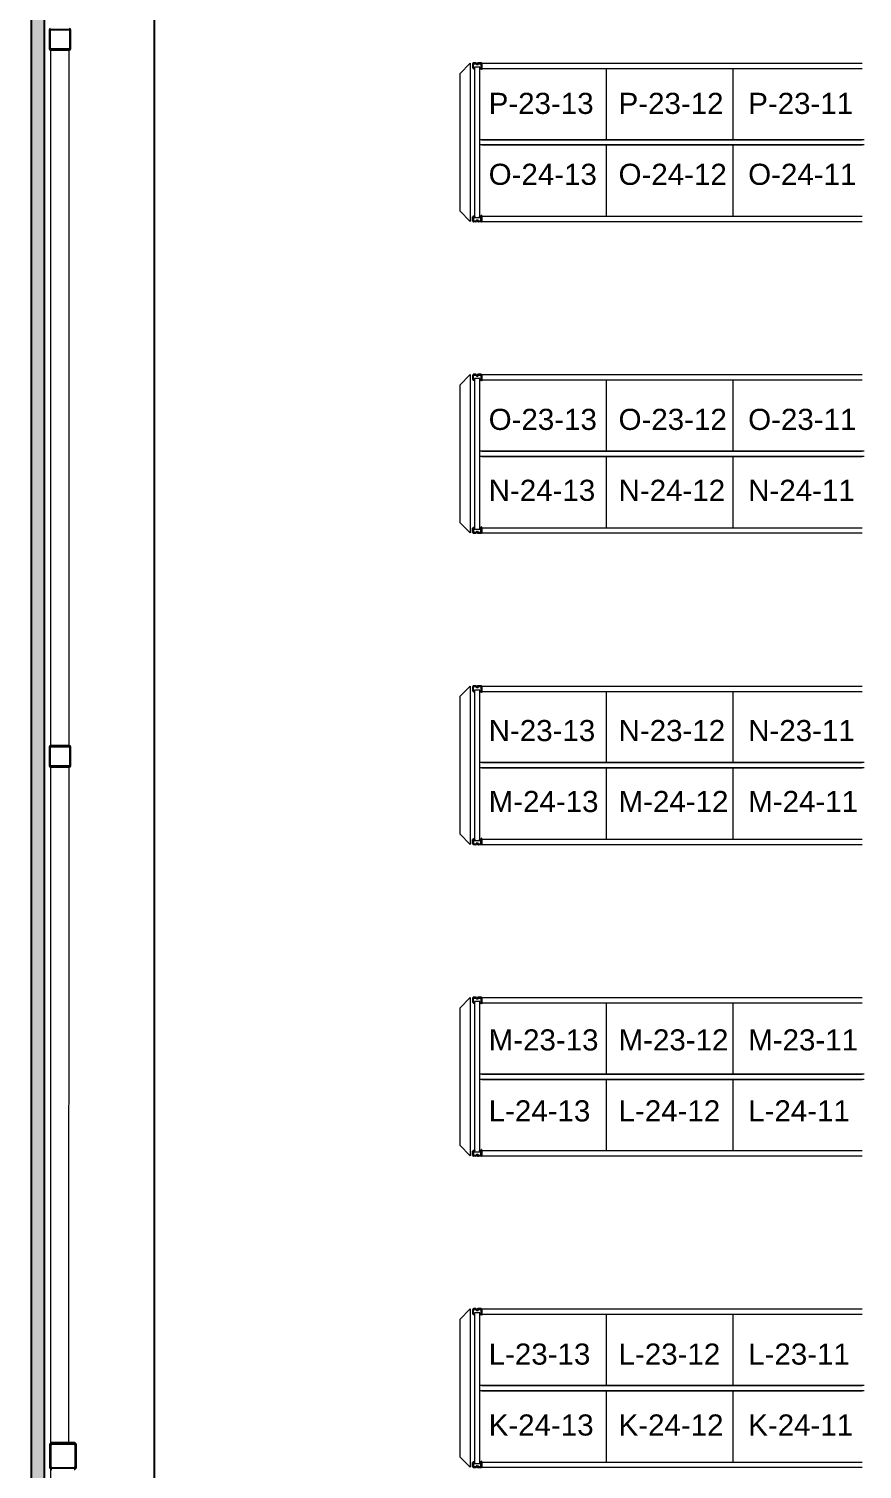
# Model space of a CAD drawing. Header units: inches. Extents: x 2743 to 10591, y -1604 to 5792.
# Drawn here: x 2807 to 3122, y 4575 to 5121 of the extents above; entities that cross this region are included whole.
import ezdxf

# ---------------------------------------------------------------- set-up
doc = ezdxf.new("R2010")
doc.units = ezdxf.units.IN
doc.header["$LTSCALE"] = 0.1875
doc.header["$MEASUREMENT"] = 0
doc.header["$PDMODE"] = 3
doc.header["$PDSIZE"] = 1.5
for name, color, linetype, lineweight in [('22 Dimension', 7, 'Continuous', 5), ('32 Echelle', 160, 'Continuous', 15), ('33 Poutre', 30, 'Continuous', 15), ('37 Protection', 1, 'Continuous', 15)]:
    doc.layers.add(name, color=color, linetype=linetype, lineweight=lineweight)
for name, color, linetype in [('A-N-MUR-EXT', 5, 'Continuous'), ('A-N-MUR-INT', 3, 'Continuous'), ('fill253', 253, 'Continuous'), ('S-N-ACIER', 4, 'Continuous')]:
    doc.layers.add(name, color=color, linetype=linetype)
doc.styles.add('arial', font='')
doc.styles.add('NOTE_GROS', font='', dxfattribs={"height": 20})
doc.styles.get('arial').set_extended_font_data('Arial')
doc.styles.get('NOTE_GROS').set_extended_font_data('SansSerif')
doc.dimstyles.new('Inch-Fraction-GROS', dxfattribs={"dimtxt": 20, "dimasz": 10, "dimexe": 4, "dimexo": 5, "dimgap": 1, "dimtad": 0, "dimtih": 1, "dimtoh": 1, "dimdec": 4, "dimzin": 0, "dimdsep": 46, "dimlunit": 5, "dimtxsty": 'NOTE_GROS', "dimblk": 'OBLIQUE', "dimcen": 0, "dimdle": 6, "dimadec": 1, "dimazin": 2, "dimtfac": 0.5, "dimtdec": 4, "dimtofl": 0, "dimtmove": 0, "dimatfit": 3, "dimfxl": 1, "dimtfillclr": 1, "dimfrac": 1, "dimtolj": 1, "dimtzin": 0, "dimarcsym": 0})

# ---------------------------------------------------------------- blocks, each defined once
blk = doc.blocks.new('_Oblique')
at = {"color": 0, "linetype": 'ByBlock', "lineweight": -2}
blk.add_line((-0.5, -0.5), (0.5, 0.5), dxfattribs=at)
blk = doc.blocks.new('*D120')
at = {"layer": '22 Dimension', "color": 0, "lineweight": -2, "transparency": 16777216}
for p, q in [((2854.05, 5350), (2854.05, 4410.99)), ((2968.83, 5344), (2850.05, 5344)), ((2854.05, 3449.98), (2854.05, 4388.99)), ((2968.83, 3455.98), (2850.05, 3455.98))]:
    blk.add_line(p, q, dxfattribs=at)
at = {"layer": 'Defpoints', "color": 0, "transparency": 16777216}
for p in [(2854.05, 5344), (2973.83, 5344), (2973.83, 3455.98)]:
    blk.add_point(p, dxfattribs=at)
at = {"layer": '22 Dimension', "color": 0, "lineweight": -2, "transparency": 16777216, "xscale": 10, "yscale": 10, "zscale": 10}
for p, rotation in [((2854.05, 5344), 90), ((2854.05, 3455.98), 270)]:
    blk.add_blockref('_Oblique', p, dxfattribs=dict(at, rotation=rotation))
at = {"layer": '22 Dimension', "color": 0, "transparency": 16777216, "insert": (2854.05, 4399.99), "char_height": 20, "attachment_point": 5, "style": 'NOTE_GROS'}
blk.add_mtext('\\A1;1888', dxfattribs=at)

msp = doc.modelspace()

# ---------------------------------------------------------------- hatches: boundary and pattern name
at = {"layer": '32 Echelle'}
for points in [[(2975.45882, 5105.81503), (2975.45882, 5106.00253), (2975.27132, 5106.00253)], [(2977.45882, 5105.81503), (2977.45882, 5106.00253), (2977.64632, 5106.00253)], [(2975.45882, 5050.19003), (2975.45882, 5050.00253), (2975.27132, 5050.00253)], [(2977.45882, 5050.19003), (2977.45882, 5050.00253), (2977.64632, 5050.00253)], [(2975.45882, 4987.81503), (2975.45882, 4988.00253), (2975.27132, 4988.00253)], [(2977.45882, 4987.81503), (2977.45882, 4988.00253), (2977.64632, 4988.00253)], [(2975.45882, 4932.19003), (2975.45882, 4932.00253), (2975.27132, 4932.00253)], [(2977.45882, 4932.19003), (2977.45882, 4932.00253), (2977.64632, 4932.00253)], [(2975.45882, 4869.81503), (2975.45882, 4870.00253), (2975.27132, 4870.00253)], [(2977.45882, 4869.81503), (2977.45882, 4870.00253), (2977.64632, 4870.00253)], [(2975.45882, 4814.19003), (2975.45882, 4814.00253), (2975.27132, 4814.00253)], [(2977.45882, 4814.19003), (2977.45882, 4814.00253), (2977.64632, 4814.00253)], [(2975.45882, 4751.81503), (2975.45882, 4752.00253), (2975.27132, 4752.00253)], [(2977.45882, 4751.81503), (2977.45882, 4752.00253), (2977.64632, 4752.00253)], [(2975.45882, 4696.19003), (2975.45882, 4696.00253), (2975.27132, 4696.00253)], [(2977.45882, 4696.19003), (2977.45882, 4696.00253), (2977.64632, 4696.00253)], [(2975.45882, 4633.81503), (2975.45882, 4634.00253), (2975.27132, 4634.00253)], [(2977.45882, 4633.81503), (2977.45882, 4634.00253), (2977.64632, 4634.00253)], [(2975.45882, 4578.19003), (2975.45882, 4578.00253), (2975.27132, 4578.00253)], [(2977.45882, 4578.19003), (2977.45882, 4578.00253), (2977.64632, 4578.00253)]]:
    msp.add_hatch(color=256, dxfattribs=at).paths.add_polyline_path(points)
at = {"layer": 'fill253'}
h = msp.add_hatch(color=7, dxfattribs=at)
h.dxf.hatch_style = 1
h.paths.add_polyline_path([(5517.44902, 4634.2983), (5512.52777, 4634.2983), (5512.54172, 4296.66232), (5517.46297, 4296.66232)])
h.paths.add_polyline_path([(5517.44903, 4881.11089), (5512.52778, 4881.11089), (5512.52778, 4775.21102), (5517.44903, 4775.21102)])
h.paths.add_polyline_path([(5517.44903, 5127.92329), (5512.52778, 5127.92329), (5512.52777, 5022.02362), (5517.44902, 5022.02362)])
h.paths.add_polyline_path([(4628.42938, 2943.29277), (4625.95018, 2938.37099), (5517.46297, 2938.37152), (5517.46297, 3130.36129), (5512.54172, 3130.36129), (5512.54172, 2943.29277)])
h.paths.add_polyline_path([(4200.50372, 2845.33593), (4208.49739, 2846.64062), (4193.49822, 2938.36282), (4192.72048, 2943.12545), (4184.51381, 2943.12545), (4185.25735, 2938.4929)])
h.paths.add_polyline_path([(4618.93272, 2938.2042), (4619.31197, 2936.00974), (4626.09389, 2937.11042), (4625.95018, 2938.37099), (4628.42938, 2943.29277), (4618.12265, 2943.29277)])
h.paths.add_polyline_path([(5517.46297, 5355.98239), (5512.54172, 5355.98239), (5512.52778, 5268.83602), (5517.44903, 5268.83602)])
h.paths.add_polyline_path([(2812.35741, 3123.02867), (2806.55239, 3125.08232), (2806.55239, 3123.83686), (2807.41263, 3123.50795), (2807.41906, 2938.2042), (3075.9398, 2938.37153), (3075.93335, 2943.29278), (2812.34031, 2943.12545)])
h.paths.add_polyline_path([(2807.41906, 3827.66882), (2812.34031, 3826.6441), (2812.34031, 4320.4792), (2807.41906, 4320.4792)])
h.paths.add_polyline_path([(5512.54172, 3862.52649), (5517.46297, 3862.52649), (5517.46297, 4254.42566), (5512.54172, 4254.42566)])
h.paths.add_polyline_path([(5512.5356, 3801.08425), (5517.45685, 3801.08425), (5517.46297, 3862.52649), (5512.54172, 3862.52649)])
h.paths.add_polyline_path([(5512.54172, 3656.9925), (5517.46297, 3656.9925), (5517.45685, 3765.06188), (5512.5356, 3765.06188)])
h.paths.add_polyline_path([(5512.53298, 3584.94295), (5517.45423, 3584.94295), (5517.46296, 3620.96895), (5512.54171, 3620.96895)])
h.paths.add_polyline_path([(5512.5391, 3512.89586), (5517.46035, 3512.89586), (5517.46066, 3548.92185), (5512.53941, 3548.92185)])
h.paths.add_polyline_path([(5512.5391, 3440.8512), (5517.46035, 3440.8512), (5517.46035, 3476.87475), (5512.5391, 3476.87475)])
h.paths.add_polyline_path([(4035.91549, 5642.91315), (4035.91549, 5647.83442), (2807.41263, 5647.83442), (2807.41906, 4361.46337), (2812.34031, 4361.46337), (2812.33388, 5642.91317)])
h.paths.add_polyline_path([(3118.18201, 2943.29277), (3118.18223, 2938.37152), (4185.31745, 2938.2042), (4184.51381, 2943.12545)])
h.paths.add_polyline_path([(4279.25656, 5642.88457), (4279.25657, 5647.80617), (4078.1514, 5647.83389), (4078.1514, 5642.91262)])
h.paths.add_polyline_path([(4872.5115, 5647.66709), (4872.5115, 5642.74584), (5512.54172, 5642.74584), (5512.54177, 5510.71941), (5517.46302, 5510.71941), (5517.46297, 5647.66709)])
h.paths.add_polyline_path([(5517.45593, 3260.73346), (5512.53008, 3260.73345), (5512.54172, 3172.43063), (5517.46297, 3172.43063)])
h.paths.add_polyline_path([(5512.53008, 3296.75701), (5517.45593, 3296.75699), (5517.45423, 3404.82765), (5512.53298, 3404.82765)])

# ---------------------------------------------------------------- linework, layer by layer
at = {"layer": '22 Dimension'}
for p, q in [((2814.78387, 5113.01829), (2814.78387, 4849.36527)), ((2821.72234, 5113.01829), (2821.67356, 4849.36527)), ((3025.45882, 5079.00253), (3025.45882, 5106.00253)), ((3073.45882, 5079.00253), (3073.45882, 5106.00253)), ((3123.08382, 5079.00253), (2977.45882, 5079.00253)), ((3123.08382, 5077.00253), (2977.45882, 5077.00253)), ((3025.45882, 5050.00253), (3025.45882, 5077.00253)), ((3073.45882, 5050.00253), (3073.45882, 5077.00253)), ((3025.45882, 4961.00253), (3025.45882, 4988.00253)), ((3073.45882, 4961.00253), (3073.45882, 4988.00253)), ((3123.08382, 4961.00253), (2977.45882, 4961.00253)), ((3123.08382, 4959.00253), (2977.45882, 4959.00253)), ((3025.45882, 4932.00253), (3025.45882, 4959.00253)), ((3073.45882, 4932.00253), (3073.45882, 4959.00253)), ((3025.45882, 4843.00253), (3025.45882, 4870.00253)), ((3073.45882, 4843.00253), (3073.45882, 4870.00253)), ((2814.78387, 4841.36529), (2814.78387, 4585.12732)), ((2821.67208, 4841.36529), (2821.62469, 4585.29737)), ((3123.08382, 4843.00253), (2977.45882, 4843.00253)), ((3123.08382, 4841.00253), (2977.45882, 4841.00253)), ((3025.45882, 4814.00253), (3025.45882, 4841.00253)), ((3073.45882, 4814.00253), (3073.45882, 4841.00253)), ((3025.45882, 4725.00253), (3025.45882, 4752.00253)), ((3073.45882, 4725.00253), (3073.45882, 4752.00253)), ((3123.08382, 4725.00253), (2977.45882, 4725.00253)), ((3123.08382, 4723.00253), (2977.45882, 4723.00253)), ((3025.45882, 4696.00253), (3025.45882, 4723.00253)), ((3073.45882, 4696.00253), (3073.45882, 4723.00253)), ((3025.45882, 4607.00253), (3025.45882, 4634.00253)), ((3073.45882, 4607.00253), (3073.45882, 4634.00253)), ((3123.08382, 4607.00253), (2977.45882, 4607.00253)), ((3123.08382, 4605.00253), (2977.45882, 4605.00253)), ((3025.45882, 4578.00253), (3025.45882, 4605.00253)), ((3073.45882, 4578.00253), (3073.45882, 4605.00253)), ((2814.78387, 4575.46744), (2814.78387, 4367.99946))]:
    msp.add_line(p, q, dxfattribs=at)
at = {"layer": '32 Echelle', "linetype": 'Continuous', "lineweight": 25}
for p, q in [((2975.94645, 5108.00253), (2975.01761, 5108.00253)), ((2977.90002, 5108.00253), (2976.97119, 5108.00253)), ((2974.83386, 5107.81878), (2974.83386, 5106.18628)), ((2974.92386, 5106.18628), (2974.92386, 5107.81878)), ((2975.01761, 5107.91253), (2975.94645, 5107.91253)), ((2975.43386, 5106.09253), (2975.01761, 5106.09253)), ((2975.01761, 5106.00253), (2975.43386, 5106.00253)), ((2975.43386, 5106.00253), (2975.43386, 5106.09253)), ((2976.0361, 5107.84619), (2976.08001, 5107.70256)), ((2976.16608, 5107.72887), (2976.12217, 5107.8725)), ((2976.6619, 5107.66253), (2976.25573, 5107.66253)), ((2976.25573, 5107.57253), (2976.6619, 5107.57253)), ((2976.79547, 5107.8725), (2976.75155, 5107.72887)), ((2976.83762, 5107.70256), (2976.88153, 5107.84619)), ((2976.97119, 5107.91253), (2977.90002, 5107.91253)), ((2977.90002, 5106.09253), (2977.48377, 5106.09253)), ((2977.48377, 5106.09253), (2977.48377, 5106.00253)), ((2977.48377, 5106.00253), (2977.90002, 5106.00253)), ((2977.99377, 5107.81878), (2977.99377, 5106.18628)), ((2978.08377, 5106.18628), (2978.08377, 5107.81878)), ((2974.83386, 5048.18628), (2974.83386, 5049.81878)), ((2974.92386, 5049.81878), (2974.92386, 5048.18628)), ((2975.01761, 5050.00253), (2975.43386, 5050.00253)), ((2975.43386, 5049.91253), (2975.01761, 5049.91253)), ((2975.01761, 5048.09253), (2975.94645, 5048.09253)), ((2975.94645, 5048.00253), (2975.01761, 5048.00253)), ((2975.43386, 5050.00253), (2975.43386, 5049.91253)), ((2976.0361, 5048.15887), (2976.08001, 5048.3025)), ((2976.16608, 5048.27619), (2976.12217, 5048.13256)), ((2976.25573, 5048.43253), (2976.6619, 5048.43253)), ((2976.6619, 5048.34253), (2976.25573, 5048.34253)), ((2976.79547, 5048.13256), (2976.75155, 5048.27619)), ((2976.83762, 5048.3025), (2976.88153, 5048.15887)), ((2976.97119, 5048.09253), (2977.90002, 5048.09253)), ((2977.90002, 5048.00253), (2976.97119, 5048.00253)), ((2977.48377, 5050.00253), (2977.90002, 5050.00253)), ((2977.48377, 5049.91253), (2977.48377, 5050.00253)), ((2977.90002, 5049.91253), (2977.48377, 5049.91253)), ((2977.99377, 5048.18628), (2977.99377, 5049.81878)), ((2978.08377, 5049.81878), (2978.08377, 5048.18628)), ((2974.83386, 4989.81878), (2974.83386, 4988.18628)), ((2974.92386, 4988.18628), (2974.92386, 4989.81878)), ((2975.94645, 4990.00253), (2975.01761, 4990.00253)), ((2975.01761, 4989.91253), (2975.94645, 4989.91253)), ((2975.43386, 4988.09253), (2975.01761, 4988.09253)), ((2975.01761, 4988.00253), (2975.43386, 4988.00253)), ((2975.43386, 4988.00253), (2975.43386, 4988.09253)), ((2976.0361, 4989.84619), (2976.08001, 4989.70256)), ((2976.16608, 4989.72887), (2976.12217, 4989.8725)), ((2976.6619, 4989.66253), (2976.25573, 4989.66253)), ((2976.25573, 4989.57253), (2976.6619, 4989.57253)), ((2976.79547, 4989.8725), (2976.75155, 4989.72887)), ((2976.83762, 4989.70256), (2976.88153, 4989.84619)), ((2977.90002, 4990.00253), (2976.97119, 4990.00253)), ((2976.97119, 4989.91253), (2977.90002, 4989.91253)), ((2977.90002, 4988.09253), (2977.48377, 4988.09253)), ((2977.48377, 4988.09253), (2977.48377, 4988.00253)), ((2977.48377, 4988.00253), (2977.90002, 4988.00253)), ((2977.99377, 4989.81878), (2977.99377, 4988.18628)), ((2978.08377, 4988.18628), (2978.08377, 4989.81878)), ((2974.83386, 4930.18628), (2974.83386, 4931.81878)), ((2974.92386, 4931.81878), (2974.92386, 4930.18628)), ((2975.01761, 4932.00253), (2975.43386, 4932.00253)), ((2975.43386, 4931.91253), (2975.01761, 4931.91253)), ((2975.01761, 4930.09253), (2975.94645, 4930.09253)), ((2975.94645, 4930.00253), (2975.01761, 4930.00253)), ((2975.43386, 4932.00253), (2975.43386, 4931.91253)), ((2976.0361, 4930.15887), (2976.08001, 4930.3025)), ((2976.16608, 4930.27619), (2976.12217, 4930.13256)), ((2976.25573, 4930.43253), (2976.6619, 4930.43253)), ((2976.6619, 4930.34253), (2976.25573, 4930.34253)), ((2976.79547, 4930.13256), (2976.75155, 4930.27619)), ((2976.83762, 4930.3025), (2976.88153, 4930.15887)), ((2976.97119, 4930.09253), (2977.90002, 4930.09253)), ((2977.90002, 4930.00253), (2976.97119, 4930.00253)), ((2977.48377, 4932.00253), (2977.90002, 4932.00253)), ((2977.48377, 4931.91253), (2977.48377, 4932.00253)), ((2977.90002, 4931.91253), (2977.48377, 4931.91253)), ((2977.99377, 4930.18628), (2977.99377, 4931.81878)), ((2978.08377, 4931.81878), (2978.08377, 4930.18628)), ((2974.83386, 4871.81878), (2974.83386, 4870.18628)), ((2974.92386, 4870.18628), (2974.92386, 4871.81878)), ((2975.94645, 4872.00253), (2975.01761, 4872.00253)), ((2975.01761, 4871.91253), (2975.94645, 4871.91253)), ((2975.43386, 4870.09253), (2975.01761, 4870.09253)), ((2975.01761, 4870.00253), (2975.43386, 4870.00253)), ((2975.43386, 4870.00253), (2975.43386, 4870.09253)), ((2976.0361, 4871.84619), (2976.08001, 4871.70256)), ((2976.16608, 4871.72887), (2976.12217, 4871.8725)), ((2976.6619, 4871.66253), (2976.25573, 4871.66253)), ((2976.25573, 4871.57253), (2976.6619, 4871.57253)), ((2976.79547, 4871.8725), (2976.75155, 4871.72887)), ((2976.83762, 4871.70256), (2976.88153, 4871.84619)), ((2977.90002, 4872.00253), (2976.97119, 4872.00253)), ((2976.97119, 4871.91253), (2977.90002, 4871.91253)), ((2977.90002, 4870.09253), (2977.48377, 4870.09253)), ((2977.48377, 4870.09253), (2977.48377, 4870.00253)), ((2977.48377, 4870.00253), (2977.90002, 4870.00253)), ((2977.99377, 4871.81878), (2977.99377, 4870.18628)), ((2978.08377, 4870.18628), (2978.08377, 4871.81878)), ((2974.83386, 4812.18628), (2974.83386, 4813.81878)), ((2974.92386, 4813.81878), (2974.92386, 4812.18628)), ((2975.01761, 4814.00253), (2975.43386, 4814.00253)), ((2975.43386, 4813.91253), (2975.01761, 4813.91253)), ((2975.43386, 4814.00253), (2975.43386, 4813.91253)), ((2977.48377, 4814.00253), (2977.90002, 4814.00253)), ((2977.48377, 4813.91253), (2977.48377, 4814.00253)), ((2977.90002, 4813.91253), (2977.48377, 4813.91253)), ((2977.99377, 4812.18628), (2977.99377, 4813.81878)), ((2978.08377, 4813.81878), (2978.08377, 4812.18628)), ((2975.01761, 4812.09253), (2975.94645, 4812.09253)), ((2975.94645, 4812.00253), (2975.01761, 4812.00253)), ((2976.0361, 4812.15887), (2976.08001, 4812.3025)), ((2976.16608, 4812.27619), (2976.12217, 4812.13256)), ((2976.25573, 4812.43253), (2976.6619, 4812.43253)), ((2976.6619, 4812.34253), (2976.25573, 4812.34253)), ((2976.79547, 4812.13256), (2976.75155, 4812.27619)), ((2976.83762, 4812.3025), (2976.88153, 4812.15887)), ((2976.97119, 4812.09253), (2977.90002, 4812.09253)), ((2977.90002, 4812.00253), (2976.97119, 4812.00253)), ((2974.83386, 4753.81878), (2974.83386, 4752.18628)), ((2974.92386, 4752.18628), (2974.92386, 4753.81878)), ((2975.94645, 4754.00253), (2975.01761, 4754.00253)), ((2975.01761, 4753.91253), (2975.94645, 4753.91253)), ((2976.0361, 4753.84619), (2976.08001, 4753.70256)), ((2976.16608, 4753.72887), (2976.12217, 4753.8725)), ((2976.6619, 4753.66253), (2976.25573, 4753.66253)), ((2976.25573, 4753.57253), (2976.6619, 4753.57253)), ((2976.79547, 4753.8725), (2976.75155, 4753.72887)), ((2976.83762, 4753.70256), (2976.88153, 4753.84619)), ((2977.90002, 4754.00253), (2976.97119, 4754.00253)), ((2976.97119, 4753.91253), (2977.90002, 4753.91253)), ((2977.99377, 4753.81878), (2977.99377, 4752.18628)), ((2978.08377, 4752.18628), (2978.08377, 4753.81878)), ((2975.43386, 4752.09253), (2975.01761, 4752.09253)), ((2975.01761, 4752.00253), (2975.43386, 4752.00253)), ((2975.43386, 4752.00253), (2975.43386, 4752.09253)), ((2977.90002, 4752.09253), (2977.48377, 4752.09253)), ((2977.48377, 4752.09253), (2977.48377, 4752.00253)), ((2977.48377, 4752.00253), (2977.90002, 4752.00253)), ((2974.83386, 4694.18628), (2974.83386, 4695.81878)), ((2974.92386, 4695.81878), (2974.92386, 4694.18628)), ((2975.01761, 4696.00253), (2975.43386, 4696.00253)), ((2975.43386, 4695.91253), (2975.01761, 4695.91253)), ((2975.01761, 4694.09253), (2975.94645, 4694.09253)), ((2975.94645, 4694.00253), (2975.01761, 4694.00253)), ((2975.43386, 4696.00253), (2975.43386, 4695.91253)), ((2976.0361, 4694.15887), (2976.08001, 4694.3025)), ((2976.16608, 4694.27619), (2976.12217, 4694.13256)), ((2976.25573, 4694.43253), (2976.6619, 4694.43253)), ((2976.6619, 4694.34253), (2976.25573, 4694.34253)), ((2976.79547, 4694.13256), (2976.75155, 4694.27619)), ((2976.83762, 4694.3025), (2976.88153, 4694.15887)), ((2976.97119, 4694.09253), (2977.90002, 4694.09253)), ((2977.90002, 4694.00253), (2976.97119, 4694.00253)), ((2977.48377, 4696.00253), (2977.90002, 4696.00253)), ((2977.48377, 4695.91253), (2977.48377, 4696.00253)), ((2977.90002, 4695.91253), (2977.48377, 4695.91253)), ((2977.99377, 4694.18628), (2977.99377, 4695.81878)), ((2978.08377, 4695.81878), (2978.08377, 4694.18628)), ((2974.83386, 4635.81878), (2974.83386, 4634.18628)), ((2974.92386, 4634.18628), (2974.92386, 4635.81878)), ((2975.94645, 4636.00253), (2975.01761, 4636.00253)), ((2975.01761, 4635.91253), (2975.94645, 4635.91253)), ((2975.43386, 4634.09253), (2975.01761, 4634.09253)), ((2975.01761, 4634.00253), (2975.43386, 4634.00253)), ((2975.43386, 4634.00253), (2975.43386, 4634.09253)), ((2976.0361, 4635.84619), (2976.08001, 4635.70256)), ((2976.16608, 4635.72887), (2976.12217, 4635.8725)), ((2976.6619, 4635.66253), (2976.25573, 4635.66253)), ((2976.25573, 4635.57253), (2976.6619, 4635.57253)), ((2976.79547, 4635.8725), (2976.75155, 4635.72887)), ((2976.83762, 4635.70256), (2976.88153, 4635.84619)), ((2977.90002, 4636.00253), (2976.97119, 4636.00253)), ((2976.97119, 4635.91253), (2977.90002, 4635.91253)), ((2977.90002, 4634.09253), (2977.48377, 4634.09253)), ((2977.48377, 4634.09253), (2977.48377, 4634.00253)), ((2977.48377, 4634.00253), (2977.90002, 4634.00253)), ((2977.99377, 4635.81878), (2977.99377, 4634.18628)), ((2978.08377, 4634.18628), (2978.08377, 4635.81878)), ((2974.83386, 4576.18628), (2974.83386, 4577.81878)), ((2974.92386, 4577.81878), (2974.92386, 4576.18628)), ((2975.01761, 4578.00253), (2975.43386, 4578.00253)), ((2975.43386, 4577.91253), (2975.01761, 4577.91253)), ((2975.01761, 4576.09253), (2975.94645, 4576.09253)), ((2975.94645, 4576.00253), (2975.01761, 4576.00253)), ((2975.43386, 4578.00253), (2975.43386, 4577.91253)), ((2976.0361, 4576.15887), (2976.08001, 4576.3025)), ((2976.16608, 4576.27619), (2976.12217, 4576.13256)), ((2976.25573, 4576.43253), (2976.6619, 4576.43253)), ((2976.6619, 4576.34253), (2976.25573, 4576.34253)), ((2976.79547, 4576.13256), (2976.75155, 4576.27619)), ((2976.83762, 4576.3025), (2976.88153, 4576.15887)), ((2976.97119, 4576.09253), (2977.90002, 4576.09253)), ((2977.90002, 4576.00253), (2976.97119, 4576.00253)), ((2977.48377, 4578.00253), (2977.90002, 4578.00253)), ((2977.48377, 4577.91253), (2977.48377, 4578.00253)), ((2977.90002, 4577.91253), (2977.48377, 4577.91253)), ((2977.99377, 4576.18628), (2977.99377, 4577.81878)), ((2978.08377, 4577.81878), (2978.08377, 4576.18628))]:
    msp.add_line(p, q, dxfattribs=at)
at = {"layer": '32 Echelle'}
for p, q in [((2975.45882, 5106.00253), (2975.27132, 5106.00253)), ((2975.45882, 5105.81503), (2975.27132, 5106.00253)), ((2977.45882, 5106.50253), (2975.45882, 5106.50253)), ((2975.45882, 5106.50253), (2975.45882, 5049.50253)), ((2975.45882, 5105.81503), (2975.45882, 5106.00253)), ((2977.45882, 5049.50253), (2977.45882, 5106.50253)), ((2977.45882, 5106.00253), (2977.64632, 5106.00253)), ((2977.45882, 5105.81503), (2977.45882, 5106.00253)), ((2977.45882, 5105.81503), (2977.64632, 5106.00253)), ((2975.45882, 5050.19003), (2975.27132, 5050.00253)), ((2975.45882, 5050.00253), (2975.27132, 5050.00253)), ((2975.45882, 5050.19003), (2975.45882, 5050.00253)), ((2975.45882, 5049.50253), (2977.45882, 5049.50253)), ((2977.45882, 5050.19003), (2977.45882, 5050.00253)), ((2977.45882, 5050.19003), (2977.64632, 5050.00253)), ((2977.45882, 5050.00253), (2977.64632, 5050.00253)), ((2975.45882, 4988.00253), (2975.27132, 4988.00253)), ((2975.45882, 4987.81503), (2975.27132, 4988.00253)), ((2977.45882, 4988.50253), (2975.45882, 4988.50253)), ((2975.45882, 4988.50253), (2975.45882, 4931.50253)), ((2975.45882, 4987.81503), (2975.45882, 4988.00253)), ((2977.45882, 4931.50253), (2977.45882, 4988.50253)), ((2977.45882, 4988.00253), (2977.64632, 4988.00253)), ((2977.45882, 4987.81503), (2977.45882, 4988.00253)), ((2977.45882, 4987.81503), (2977.64632, 4988.00253)), ((2975.45882, 4932.19003), (2975.27132, 4932.00253)), ((2975.45882, 4932.00253), (2975.27132, 4932.00253)), ((2975.45882, 4932.19003), (2975.45882, 4932.00253)), ((2975.45882, 4931.50253), (2977.45882, 4931.50253)), ((2977.45882, 4932.19003), (2977.45882, 4932.00253)), ((2977.45882, 4932.19003), (2977.64632, 4932.00253)), ((2977.45882, 4932.00253), (2977.64632, 4932.00253)), ((2975.45882, 4870.00253), (2975.27132, 4870.00253)), ((2975.45882, 4869.81503), (2975.27132, 4870.00253)), ((2977.45882, 4870.50253), (2975.45882, 4870.50253)), ((2975.45882, 4870.50253), (2975.45882, 4813.50253)), ((2975.45882, 4869.81503), (2975.45882, 4870.00253)), ((2977.45882, 4813.50253), (2977.45882, 4870.50253)), ((2977.45882, 4870.00253), (2977.64632, 4870.00253)), ((2977.45882, 4869.81503), (2977.45882, 4870.00253)), ((2977.45882, 4869.81503), (2977.64632, 4870.00253)), ((2975.45882, 4814.19003), (2975.27132, 4814.00253)), ((2975.45882, 4814.00253), (2975.27132, 4814.00253)), ((2975.45882, 4814.19003), (2975.45882, 4814.00253)), ((2975.45882, 4813.50253), (2977.45882, 4813.50253)), ((2977.45882, 4814.19003), (2977.45882, 4814.00253)), ((2977.45882, 4814.19003), (2977.64632, 4814.00253)), ((2977.45882, 4814.00253), (2977.64632, 4814.00253)), ((2975.45882, 4752.00253), (2975.27132, 4752.00253)), ((2975.45882, 4751.81503), (2975.27132, 4752.00253)), ((2977.45882, 4752.50253), (2975.45882, 4752.50253)), ((2975.45882, 4752.50253), (2975.45882, 4695.50253)), ((2975.45882, 4751.81503), (2975.45882, 4752.00253)), ((2977.45882, 4695.50253), (2977.45882, 4752.50253)), ((2977.45882, 4752.00253), (2977.64632, 4752.00253)), ((2977.45882, 4751.81503), (2977.45882, 4752.00253)), ((2977.45882, 4751.81503), (2977.64632, 4752.00253)), ((2975.45882, 4696.19003), (2975.27132, 4696.00253)), ((2975.45882, 4696.00253), (2975.27132, 4696.00253)), ((2975.45882, 4696.19003), (2975.45882, 4696.00253)), ((2975.45882, 4695.50253), (2977.45882, 4695.50253)), ((2977.45882, 4696.19003), (2977.45882, 4696.00253)), ((2977.45882, 4696.19003), (2977.64632, 4696.00253)), ((2977.45882, 4696.00253), (2977.64632, 4696.00253)), ((2975.45882, 4634.00253), (2975.27132, 4634.00253)), ((2975.45882, 4633.81503), (2975.27132, 4634.00253)), ((2977.45882, 4634.50253), (2975.45882, 4634.50253)), ((2975.45882, 4634.50253), (2975.45882, 4577.50253)), ((2975.45882, 4633.81503), (2975.45882, 4634.00253)), ((2977.45882, 4577.50253), (2977.45882, 4634.50253)), ((2977.45882, 4634.00253), (2977.64632, 4634.00253)), ((2977.45882, 4633.81503), (2977.45882, 4634.00253)), ((2977.45882, 4633.81503), (2977.64632, 4634.00253)), ((2975.45882, 4578.19003), (2975.27132, 4578.00253)), ((2975.45882, 4578.00253), (2975.27132, 4578.00253)), ((2975.45882, 4578.19003), (2975.45882, 4578.00253)), ((2975.45882, 4577.50253), (2977.45882, 4577.50253)), ((2977.45882, 4578.19003), (2977.45882, 4578.00253)), ((2977.45882, 4578.19003), (2977.64632, 4578.00253)), ((2977.45882, 4578.00253), (2977.64632, 4578.00253))]:
    msp.add_line(p, q, dxfattribs=at)
at = {"layer": '32 Echelle', "linetype": 'Continuous', "lineweight": 25}
for centre, radius, start, end in [((2975.01761, 5107.81878), 0.18375, 90, 180), ((2975.94645, 5107.81878), 0.18375, 17, 90), ((2976.97119, 5107.81878), 0.18375, 90, 163), ((2977.90002, 5107.81878), 0.18375, 0, 90), ((2975.01761, 5106.18628), 0.18375, 180, 270), ((2975.01761, 5107.81878), 0.09375, 90, 180), ((2975.01761, 5106.18628), 0.09375, 180, 270), ((2975.94645, 5107.81878), 0.09375, 17, 90), ((2976.25573, 5107.75628), 0.18375, 197, 270), ((2976.25573, 5107.75628), 0.09375, 197, 270), ((2976.6619, 5107.75628), 0.09375, 270, 343), ((2976.6619, 5107.75628), 0.18375, 270, 343), ((2976.97119, 5107.81878), 0.09375, 90, 163), ((2977.90002, 5107.81878), 0.09375, 0, 90), ((2977.90002, 5106.18628), 0.09375, 270, 0), ((2977.90002, 5106.18628), 0.18375, 270, 0), ((2975.01761, 5049.81878), 0.18375, 90, 180), ((2975.01761, 5048.18628), 0.18375, 180, 270), ((2975.01761, 5049.81878), 0.09375, 90, 180), ((2975.01761, 5048.18628), 0.09375, 180, 270), ((2975.94645, 5048.18628), 0.09375, 270, 343), ((2975.94645, 5048.18628), 0.18375, 270, 343), ((2976.25573, 5048.24878), 0.18375, 90, 163), ((2976.25573, 5048.24878), 0.09375, 90, 163), ((2976.6619, 5048.24878), 0.18375, 17, 90), ((2976.6619, 5048.24878), 0.09375, 17, 90), ((2976.97119, 5048.18628), 0.18375, 197, 270), ((2976.97119, 5048.18628), 0.09375, 197, 270), ((2977.90002, 5049.81878), 0.18375, 0, 90), ((2977.90002, 5049.81878), 0.09375, 0, 90), ((2977.90002, 5048.18628), 0.09375, 270, 0), ((2977.90002, 5048.18628), 0.18375, 270, 0), ((2975.01761, 4989.81878), 0.18375, 90, 180), ((2975.01761, 4988.18628), 0.18375, 180, 270), ((2975.01761, 4989.81878), 0.09375, 90, 180), ((2975.01761, 4988.18628), 0.09375, 180, 270), ((2975.94645, 4989.81878), 0.18375, 17, 90), ((2975.94645, 4989.81878), 0.09375, 17, 90), ((2976.25573, 4989.75628), 0.18375, 197, 270), ((2976.25573, 4989.75628), 0.09375, 197, 270), ((2976.6619, 4989.75628), 0.09375, 270, 343), ((2976.6619, 4989.75628), 0.18375, 270, 343), ((2976.97119, 4989.81878), 0.18375, 90, 163), ((2976.97119, 4989.81878), 0.09375, 90, 163), ((2977.90002, 4989.81878), 0.18375, 0, 90), ((2977.90002, 4989.81878), 0.09375, 0, 90), ((2977.90002, 4988.18628), 0.09375, 270, 0), ((2977.90002, 4988.18628), 0.18375, 270, 0), ((2975.01761, 4931.81878), 0.18375, 90, 180), ((2975.01761, 4930.18628), 0.18375, 180, 270), ((2975.01761, 4931.81878), 0.09375, 90, 180), ((2975.01761, 4930.18628), 0.09375, 180, 270), ((2975.94645, 4930.18628), 0.09375, 270, 343), ((2975.94645, 4930.18628), 0.18375, 270, 343), ((2976.25573, 4930.24878), 0.18375, 90, 163), ((2976.25573, 4930.24878), 0.09375, 90, 163), ((2976.6619, 4930.24878), 0.18375, 17, 90), ((2976.6619, 4930.24878), 0.09375, 17, 90), ((2976.97119, 4930.18628), 0.18375, 197, 270), ((2976.97119, 4930.18628), 0.09375, 197, 270), ((2977.90002, 4931.81878), 0.18375, 0, 90), ((2977.90002, 4931.81878), 0.09375, 0, 90), ((2977.90002, 4930.18628), 0.09375, 270, 0), ((2977.90002, 4930.18628), 0.18375, 270, 0), ((2975.01761, 4871.81878), 0.18375, 90, 180), ((2975.01761, 4870.18628), 0.18375, 180, 270), ((2975.01761, 4871.81878), 0.09375, 90, 180), ((2975.01761, 4870.18628), 0.09375, 180, 270), ((2975.94645, 4871.81878), 0.18375, 17, 90), ((2975.94645, 4871.81878), 0.09375, 17, 90), ((2976.25573, 4871.75628), 0.18375, 197, 270), ((2976.25573, 4871.75628), 0.09375, 197, 270), ((2976.6619, 4871.75628), 0.09375, 270, 343), ((2976.6619, 4871.75628), 0.18375, 270, 343), ((2976.97119, 4871.81878), 0.18375, 90, 163), ((2976.97119, 4871.81878), 0.09375, 90, 163), ((2977.90002, 4871.81878), 0.18375, 0, 90), ((2977.90002, 4871.81878), 0.09375, 0, 90), ((2977.90002, 4870.18628), 0.09375, 270, 0), ((2977.90002, 4870.18628), 0.18375, 270, 0), ((2975.01761, 4813.81878), 0.18375, 90, 180), ((2975.01761, 4813.81878), 0.09375, 90, 180), ((2977.90002, 4813.81878), 0.18375, 0, 90), ((2977.90002, 4813.81878), 0.09375, 0, 90), ((2975.01761, 4812.18628), 0.18375, 180, 270), ((2975.01761, 4812.18628), 0.09375, 180, 270), ((2975.94645, 4812.18628), 0.09375, 270, 343), ((2975.94645, 4812.18628), 0.18375, 270, 343), ((2976.25573, 4812.24878), 0.18375, 90, 163), ((2976.25573, 4812.24878), 0.09375, 90, 163), ((2976.6619, 4812.24878), 0.18375, 17, 90), ((2976.6619, 4812.24878), 0.09375, 17, 90), ((2976.97119, 4812.18628), 0.18375, 197, 270), ((2976.97119, 4812.18628), 0.09375, 197, 270), ((2977.90002, 4812.18628), 0.09375, 270, 0), ((2977.90002, 4812.18628), 0.18375, 270, 0), ((2975.01761, 4753.81878), 0.18375, 90, 180), ((2975.01761, 4753.81878), 0.09375, 90, 180), ((2975.94645, 4753.81878), 0.18375, 17, 90), ((2975.94645, 4753.81878), 0.09375, 17, 90), ((2976.25573, 4753.75628), 0.18375, 197, 270), ((2976.25573, 4753.75628), 0.09375, 197, 270), ((2976.6619, 4753.75628), 0.09375, 270, 343), ((2976.6619, 4753.75628), 0.18375, 270, 343), ((2976.97119, 4753.81878), 0.18375, 90, 163), ((2976.97119, 4753.81878), 0.09375, 90, 163), ((2977.90002, 4753.81878), 0.18375, 0, 90), ((2977.90002, 4753.81878), 0.09375, 0, 90), ((2975.01761, 4752.18628), 0.18375, 180, 270), ((2975.01761, 4752.18628), 0.09375, 180, 270), ((2977.90002, 4752.18628), 0.09375, 270, 0), ((2977.90002, 4752.18628), 0.18375, 270, 0), ((2975.01761, 4695.81878), 0.18375, 90, 180), ((2975.01761, 4694.18628), 0.18375, 180, 270), ((2975.01761, 4695.81878), 0.09375, 90, 180), ((2975.01761, 4694.18628), 0.09375, 180, 270), ((2975.94645, 4694.18628), 0.09375, 270, 343), ((2975.94645, 4694.18628), 0.18375, 270, 343), ((2976.25573, 4694.24878), 0.18375, 90, 163), ((2976.25573, 4694.24878), 0.09375, 90, 163), ((2976.6619, 4694.24878), 0.18375, 17, 90), ((2976.6619, 4694.24878), 0.09375, 17, 90), ((2976.97119, 4694.18628), 0.18375, 197, 270), ((2976.97119, 4694.18628), 0.09375, 197, 270), ((2977.90002, 4695.81878), 0.18375, 0, 90), ((2977.90002, 4695.81878), 0.09375, 0, 90), ((2977.90002, 4694.18628), 0.09375, 270, 0), ((2977.90002, 4694.18628), 0.18375, 270, 0), ((2975.01761, 4635.81878), 0.18375, 90, 180), ((2975.01761, 4634.18628), 0.18375, 180, 270), ((2975.01761, 4635.81878), 0.09375, 90, 180), ((2975.01761, 4634.18628), 0.09375, 180, 270), ((2975.94645, 4635.81878), 0.18375, 17, 90), ((2975.94645, 4635.81878), 0.09375, 17, 90), ((2976.25573, 4635.75628), 0.18375, 197, 270), ((2976.25573, 4635.75628), 0.09375, 197, 270), ((2976.6619, 4635.75628), 0.09375, 270, 343), ((2976.6619, 4635.75628), 0.18375, 270, 343), ((2976.97119, 4635.81878), 0.18375, 90, 163), ((2976.97119, 4635.81878), 0.09375, 90, 163), ((2977.90002, 4635.81878), 0.18375, 0, 90), ((2977.90002, 4635.81878), 0.09375, 0, 90), ((2977.90002, 4634.18628), 0.09375, 270, 0), ((2977.90002, 4634.18628), 0.18375, 270, 0), ((2975.01761, 4577.81878), 0.18375, 90, 180), ((2975.01761, 4576.18628), 0.18375, 180, 270), ((2975.01761, 4577.81878), 0.09375, 90, 180), ((2975.01761, 4576.18628), 0.09375, 180, 270), ((2975.94645, 4576.18628), 0.09375, 270, 343), ((2975.94645, 4576.18628), 0.18375, 270, 343), ((2976.25573, 4576.24878), 0.18375, 90, 163), ((2976.25573, 4576.24878), 0.09375, 90, 163), ((2976.6619, 4576.24878), 0.18375, 17, 90), ((2976.6619, 4576.24878), 0.09375, 17, 90), ((2976.97119, 4576.18628), 0.18375, 197, 270), ((2976.97119, 4576.18628), 0.09375, 197, 270), ((2977.90002, 4577.81878), 0.18375, 0, 90), ((2977.90002, 4577.81878), 0.09375, 0, 90), ((2977.90002, 4576.18628), 0.09375, 270, 0), ((2977.90002, 4576.18628), 0.18375, 270, 0)]:
    msp.add_arc(centre, radius, start, end, dxfattribs=at)
at = {"layer": '33 Poutre'}
for p, q in [((2977.96482, 5108.12153), (2976.70282, 5108.12153)), ((2976.70282, 5108.00253), (2977.96482, 5108.00253)), ((2978.20882, 5108.00253), (3122.33382, 5108.00253)), ((2978.20882, 5108.00253), (2978.20882, 5106.00253)), ((2976.45882, 5107.66253), (2976.45882, 5107.87753)), ((2976.57782, 5107.66253), (2976.45882, 5107.66253)), ((2976.57782, 5107.66253), (2976.57782, 5107.87753)), ((2978.08982, 5107.87753), (2978.08982, 5105.62153)), ((2978.20882, 5105.62153), (2978.08982, 5105.62153)), ((2978.20882, 5107.87753), (2978.20882, 5105.62153)), ((2978.20882, 5106.00253), (3074.33382, 5106.00253)), ((3025.45882, 5106.00253), (3122.33382, 5106.00253)), ((2978.20882, 5079.00253), (3122.33382, 5079.00253)), ((2978.20882, 5077.00253), (3122.33382, 5077.00253)), ((2976.45882, 5048.34253), (2976.45882, 5048.12753)), ((2976.57782, 5048.34253), (2976.45882, 5048.34253)), ((2976.57782, 5048.34253), (2976.57782, 5048.12753)), ((2976.70282, 5048.00253), (2977.96482, 5048.00253)), ((2978.20882, 5050.38353), (2978.08982, 5050.38353)), ((2978.08982, 5048.12753), (2978.08982, 5050.38353)), ((2978.20882, 5048.12753), (2978.20882, 5050.38353)), ((2978.20882, 5050.00253), (3122.33382, 5050.00253)), ((2978.20882, 5048.00253), (2978.20882, 5050.00253)), ((2978.20882, 5048.00253), (3122.33382, 5048.00253)), ((2977.96482, 5047.88353), (2976.70282, 5047.88353)), ((2976.45882, 4989.66253), (2976.45882, 4989.87753)), ((2976.57782, 4989.66253), (2976.45882, 4989.66253)), ((2976.57782, 4989.66253), (2976.57782, 4989.87753)), ((2977.96482, 4990.12153), (2976.70282, 4990.12153)), ((2976.70282, 4990.00253), (2977.96482, 4990.00253)), ((2978.08982, 4989.87753), (2978.08982, 4987.62153)), ((2978.20882, 4990.00253), (3122.33382, 4990.00253)), ((2978.20882, 4990.00253), (2978.20882, 4988.00253)), ((2978.20882, 4989.87753), (2978.20882, 4987.62153)), ((2978.20882, 4988.00253), (3122.33382, 4988.00253)), ((2978.20882, 4987.62153), (2978.08982, 4987.62153)), ((2978.20882, 4961.00253), (3122.33382, 4961.00253)), ((2978.20882, 4959.00253), (3122.33382, 4959.00253)), ((2976.45882, 4930.34253), (2976.45882, 4930.12753)), ((2976.57782, 4930.34253), (2976.45882, 4930.34253)), ((2976.57782, 4930.34253), (2976.57782, 4930.12753)), ((2976.70282, 4930.00253), (2977.96482, 4930.00253)), ((2977.96482, 4929.88353), (2976.70282, 4929.88353)), ((2978.20882, 4932.38353), (2978.08982, 4932.38353)), ((2978.08982, 4930.12753), (2978.08982, 4932.38353)), ((2978.20882, 4930.12753), (2978.20882, 4932.38353)), ((2978.20882, 4932.00253), (3122.33382, 4932.00253)), ((2978.20882, 4930.00253), (2978.20882, 4932.00253)), ((2978.20882, 4930.00253), (3122.33382, 4930.00253)), ((2976.45882, 4871.66253), (2976.45882, 4871.87753)), ((2976.57782, 4871.66253), (2976.45882, 4871.66253)), ((2976.57782, 4871.66253), (2976.57782, 4871.87753)), ((2977.96482, 4872.12153), (2976.70282, 4872.12153)), ((2976.70282, 4872.00253), (2977.96482, 4872.00253)), ((2978.08982, 4871.87753), (2978.08982, 4869.62153)), ((2978.20882, 4869.62153), (2978.08982, 4869.62153)), ((2978.20882, 4872.00253), (3122.33382, 4872.00253)), ((2978.20882, 4872.00253), (2978.20882, 4870.00253)), ((2978.20882, 4871.87753), (2978.20882, 4869.62153)), ((2978.20882, 4870.00253), (3122.33382, 4870.00253)), ((2978.20882, 4843.00253), (3122.33382, 4843.00253)), ((2978.20882, 4841.00253), (3122.33382, 4841.00253)), ((2978.20882, 4814.38353), (2978.08982, 4814.38353)), ((2978.08982, 4812.12753), (2978.08982, 4814.38353)), ((2978.20882, 4812.12753), (2978.20882, 4814.38353)), ((2978.20882, 4814.00253), (3122.33382, 4814.00253)), ((2978.20882, 4812.00253), (2978.20882, 4814.00253)), ((2976.45882, 4812.34253), (2976.45882, 4812.12753)), ((2976.57782, 4812.34253), (2976.45882, 4812.34253)), ((2976.57782, 4812.34253), (2976.57782, 4812.12753)), ((2976.70282, 4812.00253), (2977.96482, 4812.00253)), ((2977.96482, 4811.88353), (2976.70282, 4811.88353)), ((2978.20882, 4812.00253), (3122.33382, 4812.00253)), ((2976.45882, 4753.66253), (2976.45882, 4753.87753)), ((2976.57782, 4753.66253), (2976.45882, 4753.66253)), ((2976.57782, 4753.66253), (2976.57782, 4753.87753)), ((2977.96482, 4754.12153), (2976.70282, 4754.12153)), ((2976.70282, 4754.00253), (2977.96482, 4754.00253)), ((2978.08982, 4753.87753), (2978.08982, 4751.62153)), ((2978.20882, 4754.00253), (3122.33382, 4754.00253)), ((2978.20882, 4754.00253), (2978.20882, 4752.00253)), ((2978.20882, 4753.87753), (2978.20882, 4751.62153)), ((2978.20882, 4751.62153), (2978.08982, 4751.62153)), ((2978.20882, 4752.00253), (3122.33382, 4752.00253)), ((2978.20882, 4725.00253), (3122.33382, 4725.00253)), ((2978.20882, 4723.00253), (3122.33382, 4723.00253)), ((2976.45882, 4694.34253), (2976.45882, 4694.12753)), ((2976.57782, 4694.34253), (2976.45882, 4694.34253)), ((2976.57782, 4694.34253), (2976.57782, 4694.12753)), ((2976.70282, 4694.00253), (2977.96482, 4694.00253)), ((2977.96482, 4693.88353), (2976.70282, 4693.88353)), ((2978.20882, 4696.38353), (2978.08982, 4696.38353)), ((2978.08982, 4694.12753), (2978.08982, 4696.38353)), ((2978.20882, 4694.12753), (2978.20882, 4696.38353)), ((2978.20882, 4696.00253), (3122.33382, 4696.00253)), ((2978.20882, 4694.00253), (2978.20882, 4696.00253)), ((2978.20882, 4694.00253), (3122.33382, 4694.00253)), ((2976.45882, 4635.66253), (2976.45882, 4635.87753)), ((2976.57782, 4635.66253), (2976.45882, 4635.66253)), ((2976.57782, 4635.66253), (2976.57782, 4635.87753)), ((2977.96482, 4636.12153), (2976.70282, 4636.12153)), ((2976.70282, 4636.00253), (2977.96482, 4636.00253)), ((2978.08982, 4635.87753), (2978.08982, 4633.62153)), ((2978.20882, 4633.62153), (2978.08982, 4633.62153)), ((2978.20882, 4636.00253), (3122.33382, 4636.00253)), ((2978.20882, 4636.00253), (2978.20882, 4634.00253)), ((2978.20882, 4635.87753), (2978.20882, 4633.62153)), ((2978.20882, 4634.00253), (3122.33382, 4634.00253)), ((2978.20882, 4607.00253), (3122.33382, 4607.00253)), ((2978.20882, 4605.00253), (3122.33382, 4605.00253)), ((2976.45882, 4576.34253), (2976.45882, 4576.12753)), ((2976.57782, 4576.34253), (2976.45882, 4576.34253)), ((2976.57782, 4576.34253), (2976.57782, 4576.12753)), ((2976.70282, 4576.00253), (2977.96482, 4576.00253)), ((2977.96482, 4575.88353), (2976.70282, 4575.88353)), ((2978.20882, 4578.38353), (2978.08982, 4578.38353)), ((2978.08982, 4576.12753), (2978.08982, 4578.38353)), ((2978.20882, 4576.12753), (2978.20882, 4578.38353)), ((2978.20882, 4578.00253), (3122.33382, 4578.00253)), ((2978.20882, 4576.00253), (2978.20882, 4578.00253)), ((2978.20882, 4576.00253), (3122.33382, 4576.00253))]:
    msp.add_line(p, q, dxfattribs=at)
for centre, radius, start, end in [((2976.70282, 5107.87753), 0.244, 90, 180), ((2976.70282, 5107.87753), 0.125, 90, 180), ((2977.96482, 5107.87753), 0.244, 0, 90), ((2977.96482, 5107.87753), 0.125, 0, 90), ((2976.70282, 5048.12753), 0.244, 180, 270), ((2976.70282, 5048.12753), 0.125, 180, 270), ((2977.96482, 5048.12753), 0.244, 270, 0), ((2977.96482, 5048.12753), 0.125, 270, 0), ((2976.70282, 4989.87753), 0.244, 90, 180), ((2976.70282, 4989.87753), 0.125, 90, 180), ((2977.96482, 4989.87753), 0.244, 0, 90), ((2977.96482, 4989.87753), 0.125, 0, 90), ((2976.70282, 4930.12753), 0.244, 180, 270), ((2976.70282, 4930.12753), 0.125, 180, 270), ((2977.96482, 4930.12753), 0.244, 270, 0), ((2977.96482, 4930.12753), 0.125, 270, 0), ((2976.70282, 4871.87753), 0.244, 90, 180), ((2976.70282, 4871.87753), 0.125, 90, 180), ((2977.96482, 4871.87753), 0.244, 0, 90), ((2977.96482, 4871.87753), 0.125, 0, 90), ((2976.70282, 4812.12753), 0.244, 180, 270), ((2976.70282, 4812.12753), 0.125, 180, 270), ((2977.96482, 4812.12753), 0.244, 270, 0), ((2977.96482, 4812.12753), 0.125, 270, 0), ((2976.70282, 4753.87753), 0.244, 90, 180), ((2976.70282, 4753.87753), 0.125, 90, 180), ((2977.96482, 4753.87753), 0.244, 0, 90), ((2977.96482, 4753.87753), 0.125, 0, 90), ((2976.70282, 4694.12753), 0.244, 180, 270), ((2976.70282, 4694.12753), 0.125, 180, 270), ((2977.96482, 4694.12753), 0.244, 270, 0), ((2977.96482, 4694.12753), 0.125, 270, 0), ((2976.70282, 4635.87753), 0.244, 90, 180), ((2976.70282, 4635.87753), 0.125, 90, 180), ((2977.96482, 4635.87753), 0.244, 0, 90), ((2977.96482, 4635.87753), 0.125, 0, 90), ((2976.70282, 4576.12753), 0.244, 180, 270), ((2976.70282, 4576.12753), 0.125, 180, 270), ((2977.96482, 4576.12753), 0.244, 270, 0), ((2977.96482, 4576.12753), 0.125, 270, 0)]:
    msp.add_arc(centre, radius, start, end, dxfattribs=at)
at = {"layer": '37 Protection'}
for p, q in [((2973.83386, 5108.00253), (2969.83386, 5104.00253)), ((2973.83386, 5108.00253), (2973.83386, 5048.00253)), ((2969.83386, 5104.00253), (2969.83386, 5052.00253)), ((2973.83386, 5048.00253), (2969.83386, 5052.00253)), ((2973.83386, 4990.00253), (2969.83386, 4986.00253)), ((2973.83386, 4990.00253), (2973.83386, 4930.00253)), ((2969.83386, 4986.00253), (2969.83386, 4934.00253)), ((2973.83386, 4930.00253), (2969.83386, 4934.00253)), ((2973.83386, 4872.00253), (2969.83386, 4868.00253)), ((2969.83386, 4868.00253), (2969.83386, 4816.00253)), ((2973.83386, 4872.00253), (2973.83386, 4812.00253)), ((2973.83386, 4812.00253), (2969.83386, 4816.00253)), ((2973.83386, 4754.00253), (2969.83386, 4750.00253)), ((2973.83386, 4754.00253), (2973.83386, 4694.00253)), ((2969.83386, 4750.00253), (2969.83386, 4698.00253)), ((2973.83386, 4694.00253), (2969.83386, 4698.00253)), ((2973.83386, 4636.00253), (2969.83386, 4632.00253)), ((2973.83386, 4636.00253), (2973.83386, 4576.00253)), ((2969.83386, 4632.00253), (2969.83386, 4580.00253)), ((2973.83386, 4576.00253), (2969.83386, 4580.00253))]:
    msp.add_line(p, q, dxfattribs=at)
at = {"layer": 'A-N-MUR-EXT', "color": 7}
msp.add_line((2807.41263, 5647.83442), (2807.41263, 4361.6307), dxfattribs=at)
at = {"layer": 'A-N-MUR-INT', "color": 7}
msp.add_line((2812.33388, 5642.91317), (2812.33388, 4361.63074), dxfattribs=at)
at = {"layer": 'S-N-ACIER', "color": 7}
for p, q in [((2814.33388, 5120.56827), (2814.33388, 5113.46828)), ((2814.58388, 5113.46828), (2814.58388, 5120.56827)), ((2814.78387, 5120.76827), (2821.88386, 5120.76827)), ((2822.08386, 5120.56827), (2822.08386, 5113.46828)), ((2822.33386, 5113.46828), (2822.33386, 5120.56827)), ((2821.88386, 5113.26828), (2814.78387, 5113.26828)), ((2814.78387, 5113.01829), (2821.88386, 5113.01829)), ((2814.33388, 4848.91527), (2814.33388, 4841.81528)), ((2814.58388, 4841.81528), (2814.58388, 4848.91527)), ((2821.88386, 4849.36527), (2814.78387, 4849.36527)), ((2814.78387, 4849.11527), (2821.88386, 4849.11527)), ((2822.08386, 4848.91527), (2822.08386, 4841.81528)), ((2822.33386, 4841.81528), (2822.33386, 4848.91527)), ((2821.88386, 4841.61528), (2814.78387, 4841.61528)), ((2814.78387, 4841.36529), (2821.88386, 4841.36529)), ((2814.50918, 4584.54698), (2814.50918, 4576.04778)), ((2814.88438, 4576.04778), (2814.88438, 4584.54698)), ((2823.75877, 4585.29737), (2815.25958, 4585.29737)), ((2815.25958, 4584.92217), (2823.75877, 4584.92217)), ((2824.13397, 4584.54698), (2824.13397, 4576.04778)), ((2824.50916, 4576.04778), (2824.50916, 4584.54698)), ((2823.75877, 4575.67258), (2815.25958, 4575.67258))]:
    msp.add_line(p, q, dxfattribs=at)
for centre, radius, start, end in [((2814.78387, 5120.56827), 0.45, 90, 180), ((2814.78387, 5120.56827), 0.2, 90, 180), ((2821.88386, 5120.56827), 0.45, 0, 90), ((2821.88386, 5120.56827), 0.2, 0, 90), ((2814.78387, 5113.46828), 0.45, 180, 270), ((2814.78387, 5113.46828), 0.2, 180, 270), ((2821.88386, 5113.46828), 0.45, 270, 0), ((2821.88386, 5113.46828), 0.2, 270, 0), ((2814.78387, 4848.91527), 0.45, 90, 180), ((2814.78387, 4848.91527), 0.2, 90, 180), ((2821.88386, 4848.91527), 0.45, 0, 90), ((2821.88386, 4848.91527), 0.2, 0, 90), ((2814.78387, 4841.81528), 0.45, 180, 270), ((2814.78387, 4841.81528), 0.2, 180, 270), ((2821.88386, 4841.81528), 0.45, 270, 0), ((2821.88386, 4841.81528), 0.2, 270, 0), ((2815.25958, 4584.54698), 0.75039, 90, 180), ((2815.25958, 4584.54698), 0.3752, 90, 180), ((2823.75877, 4584.54698), 0.75039, 0, 90), ((2823.75877, 4584.54698), 0.3752, 0, 90), ((2815.25958, 4576.04778), 0.75039, 180, 270), ((2815.25958, 4576.04778), 0.3752, 180, 270), ((2823.75877, 4576.04778), 0.75039, 270, 0), ((2823.75877, 4576.04778), 0.3752, 270, 0)]:
    msp.add_arc(centre, radius, start, end, dxfattribs=at)

# ---------------------------------------------------------------- texts
at = {"layer": '22 Dimension', "char_height": 8, "attachment_point": 1, "style": 'arial'}
for s, insert in [('{\\fArial Unicode MS|b0|i0|c0|p2;\\C8;P-23-13}', (2980.80541, 5096.7657)), ('{\\fArial Unicode MS|b0|i0|c0|p2;\\C8;P-23-12}', (3030.02745, 5096.7657)), ('{\\fArial Unicode MS|b0|i0|c0|p2;\\C8;P-23-11}', (3079.13893, 5096.7657)), ('{\\fArial Unicode MS|b0|i0|c0|p2;\\C8;O-24-13}', (2980.80541, 5069.89316)), ('{\\fArial Unicode MS|b0|i0|c0|p2;\\C8;O-24-12}', (3030.02745, 5069.89316)), ('{\\fArial Unicode MS|b0|i0|c0|p2;\\C8;O-24-11}', (3079.13893, 5069.89316)), ('{\\fArial Unicode MS|b0|i0|c0|p2;\\C8;O-23-13}', (2980.80541, 4977.04455)), ('{\\fArial Unicode MS|b0|i0|c0|p2;\\C8;O-23-12}', (3030.02745, 4977.04455)), ('{\\fArial Unicode MS|b0|i0|c0|p2;\\C8;O-23-11}', (3079.13893, 4977.04455)), ('{\\fArial Unicode MS|b0|i0|c0|p2;\\C8;N-24-13}', (2980.80541, 4950.17201)), ('{\\fArial Unicode MS|b0|i0|c0|p2;\\C8;N-24-12}', (3030.02745, 4950.17201)), ('{\\fArial Unicode MS|b0|i0|c0|p2;\\C8;N-24-11}', (3079.13893, 4950.17201)), ('{\\fArial Unicode MS|b0|i0|c0|p2;\\C8;N-23-13}', (2980.80541, 4859.14533)), ('{\\fArial Unicode MS|b0|i0|c0|p2;\\C8;N-23-12}', (3030.02745, 4859.14533)), ('{\\fArial Unicode MS|b0|i0|c0|p2;\\C8;N-23-11}', (3079.13893, 4859.14533)), ('{\\fArial Unicode MS|b0|i0|c0|p2;\\C8;M-24-13}', (2980.80541, 4832.27279)), ('{\\fArial Unicode MS|b0|i0|c0|p2;\\C8;M-24-12}', (3030.02745, 4832.27279)), ('{\\fArial Unicode MS|b0|i0|c0|p2;\\C8;M-24-11}', (3079.13893, 4832.27279)), ('{\\fArial Unicode MS|b0|i0|c0|p2;\\C8;M-23-13}', (2980.80541, 4741.9363)), ('{\\fArial Unicode MS|b0|i0|c0|p2;\\C8;M-23-12}', (3030.02745, 4741.9363)), ('{\\fArial Unicode MS|b0|i0|c0|p2;\\C8;M-23-11}', (3079.13893, 4741.9363)), ('{\\fArial Unicode MS|b0|i0|c0|p2;\\C8;L-24-13}', (2980.80541, 4715.06376)), ('{\\fArial Unicode MS|b0|i0|c0|p2;\\C8;L-24-12}', (3030.02745, 4715.06376)), ('{\\fArial Unicode MS|b0|i0|c0|p2;\\C8;L-24-11}', (3079.13893, 4715.06376)), ('{\\fArial Unicode MS|b0|i0|c0|p2;\\C8;L-23-13}', (2980.80541, 4622.9117)), ('{\\fArial Unicode MS|b0|i0|c0|p2;\\C8;L-23-12}', (3030.02745, 4622.9117)), ('{\\fArial Unicode MS|b0|i0|c0|p2;\\C8;L-23-11}', (3079.13893, 4622.9117)), ('{\\fArial Unicode MS|b0|i0|c0|p2;\\C8;K-24-13}', (2980.80541, 4596.03916)), ('{\\fArial Unicode MS|b0|i0|c0|p2;\\C8;K-24-12}', (3030.02745, 4596.03916)), ('{\\fArial Unicode MS|b0|i0|c0|p2;\\C8;K-24-11}', (3079.13893, 4596.03916))]:
    msp.add_mtext_dynamic_manual_height_columns(s, width=68.8901007, gutter_width=5, heights=[0], dxfattribs=dict(at, insert=insert))

# ---------------------------------------------------------------- dimensions: what is measured, and where the dimension line sits
at = {"layer": '22 Dimension', "color": 7}
dim = msp.add_linear_dim(base=(2854.05039, 5344.00253), p1=(2973.83386, 3455.97691), p2=(2973.83386, 5344.00253), angle=90, dimstyle='Inch-Fraction-GROS', dxfattribs=at)
dim.commit()
dim.dimension.update_dxf_attribs({"geometry": '*D120', "text_midpoint": (2854.05039, 4399.98972)})

doc.saveas('drawing.dxf')
